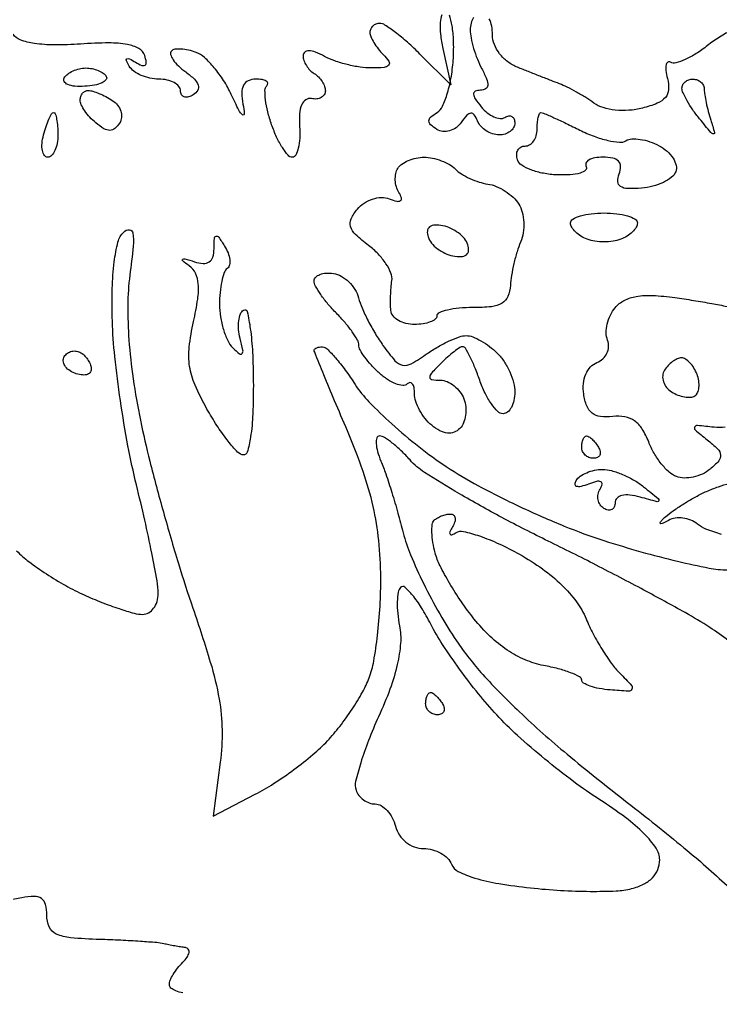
# Model space of a CAD drawing. Extents: x 0 to 102, y 0 to 135.
# Drawn here: x 85.07 to 90.39, y 7.38 to 14.75 of the extents above; entities that cross this region are included whole.
import ezdxf

# ---------------------------------------------------------------- set-up
doc = ezdxf.new("R2010")
doc.units = 0
doc.header["$MEASUREMENT"] = 0

msp = doc.modelspace()

# ---------------------------------------------------------------- linework, layer by layer
for points in [[(88.276575, 14.785909, 0.068235), (88.264083, 14.726479, 0.046833), (88.26608, 14.6384, 0.024466), (88.284142, 14.53005), (88.343928, 14.2551), (88.110128, 14.48775, 0.014466), (88.015252, 14.576848, 0.019096), (87.923544, 14.652059, 0.016771), (87.844145, 14.708164, 0.146439), (87.803264, 14.7204, 0.09149), (87.775371, 14.715253, 0.095847), (87.751662, 14.700519, 0.099505), (87.735797, 14.678542, 0.107137), (87.7302, 14.65272, 0.102712), (87.737032, 14.619811, 0.032763), (87.760021, 14.575099, 0.031128), (87.792868, 14.527361, 0.030136), (87.83172, 14.48352, -0.046362), (87.874014, 14.432561, -0.344284), (87.872156, 14.40315, -0.194117), (87.837055, 14.38571, -0.019417), (87.741558, 14.382, -0.037112), (87.656252, 14.388341, -0.023323), (87.558114, 14.407726, -0.023378), (87.462794, 14.436005, -0.039081), (87.386238, 14.469577, 0.028865), (87.316801, 14.501732, 0.086582), (87.265787, 14.512245, 0.183581), (87.235296, 14.501712, 0.222324), (87.2226, 14.474569, 0.086966), (87.228814, 14.439115, 0.053361), (87.247451, 14.400886, 0.051496), (87.274839, 14.365825, 0.062879), (87.3072, 14.3397, -0.06081), (87.339561, 14.313795, -0.051032), (87.366949, 14.279389, -0.053229), (87.385599, 14.242119, -0.089642), (87.3918, 14.207807, -0.142561), (87.383466, 14.179172, -0.1255), (87.360736, 14.157797, -0.103387), (87.326466, 14.147236, -0.072701), (87.28605, 14.14935, 0.197225), (87.243294, 14.141036, 0.147985), (87.212256, 14.103844, 0.084604), (87.196015, 14.035346, 0.0331), (87.196227, 13.93785, -0.028857), (87.197177, 13.848699, -0.046486), (87.18659, 13.773541, -0.060298), (87.167302, 13.72124, -0.281351), (87.141053, 13.7052, -0.218325), (87.108232, 13.720249, -0.035982), (87.065585, 13.777641, -0.033876), (87.022098, 13.857357, -0.024065), (86.983984, 13.951808, -0.022506), (86.954677, 14.049866, -0.030722), (86.937807, 14.140513, -0.031372), (86.933404, 14.213997, -0.198165), (86.947508, 14.247908, 0.228974), (86.953985, 14.266502, 0.234468), (86.94337, 14.282862, 0.098444), (86.911717, 14.293999, 0.035534), (86.86392, 14.2974, 0.105222), (86.806929, 14.285272, 0.170831), (86.771344, 14.251603, 0.122381), (86.757639, 14.193364, 0.042719), (86.76611, 14.10705, -0.025215), (86.77597, 14.033234, -0.665878), (86.762988, 14.026505, -0.103219), (86.735605, 14.06118, -0.006256), (86.677681, 14.181029, 0.032685), (86.61979, 14.286234, 0.03195), (86.548283, 14.383842, 0.033635), (86.474424, 14.461025, 0.093711), (86.410883, 14.50027, 0.035425), (86.352788, 14.51796, 0.043286), (86.296551, 14.525785, 0.048863), (86.249799, 14.523636, 0.161849), (86.222617, 14.510017, 0.282346), (86.216511, 14.484517, 0.072625), (86.236159, 14.444892, 0.052206), (86.276128, 14.398358, 0.031377), (86.332142, 14.351739, -0.033286), (86.3977, 14.296753, -0.122399), (86.42636, 14.251318, -0.213086), (86.422442, 14.212553, -0.124791), (86.389416, 14.178421, -0.069159), (86.352131, 14.161972, -0.143563), (86.320616, 14.162218, -0.190197), (86.299857, 14.178627, -0.132266), (86.292, 14.207807, 0.177572), (86.279462, 14.241999, 0.092354), (86.243764, 14.271082, 0.072446), (86.190618, 14.290773, 0.052595), (86.127793, 14.2974, -0.05367), (86.060504, 14.304644, -0.048982), (85.99409, 14.326091, -0.052221), (85.938274, 14.357649, -0.099901), (85.903221, 14.395071, -0.029313), (85.881338, 14.435612, -0.377372), (85.88581, 14.450856, -0.264656), (85.905012, 14.451745, -0.020611), (85.951504, 14.425595, 0.039554), (85.998105, 14.401659, 0.261936), (86.023141, 14.404599, 0.279944), (86.032522, 14.427062, 0.043406), (86.020704, 14.475974, 0.187377), (85.976543, 14.529015, 0.082117), (85.888966, 14.56021, 0.047187), (85.748766, 14.572017, 0.014006), (85.533573, 14.563772, -0.016604), (85.334815, 14.55719, -0.03644), (85.183149, 14.568273, -0.04869), (85.07568, 14.594926, -0.170838), (85.020999, 14.639037, 0.200593)], [(88.516451, 14.766089, 0.080342), (88.497905, 14.723188, 0.062003), (88.4916, 14.672538, 0.049213), (88.497754, 14.610161, 0.022722), (88.517326, 14.530918, 0.022248), (88.545644, 14.448795, 0.028721), (88.579177, 14.376438, -0.024209), (88.616082, 14.29865, -0.114952), (88.624154, 14.250376, -0.24877), (88.607559, 14.223361, -0.133865), (88.568818, 14.2128, 0.098306), (88.530133, 14.20512, 0.317917), (88.516904, 14.184169, 0.138829), (88.529347, 14.14764, 0.022133), (88.575427, 14.086831, 0.050777), (88.620977, 14.042075, 0.064546), (88.671297, 14.011485, 0.078442), (88.71851, 13.998888, 0.165938), (88.754986, 14.007224, -0.096707), (88.783597, 14.018019, -0.174428), (88.807965, 14.013649, -0.171182), (88.824268, 13.994639, -0.09272), (88.83, 13.963993, -0.132785), (88.820764, 13.929827, -0.100542), (88.794794, 13.900718, -0.087712), (88.755947, 13.881134, -0.073123), (88.71015, 13.8744, -0.080037), (88.661126, 13.882298, -0.064268), (88.612901, 13.905464, -0.065096), (88.572741, 13.939719, -0.087504), (88.547391, 13.98015, 0.053902), (88.522217, 14.026989, 0.270517), (88.49636, 14.03921, 0.191908), (88.466008, 14.023943, 0.028755), (88.422899, 13.969311, -0.081708), (88.383806, 13.929285, -0.089053), (88.335041, 13.905337, -0.095777), (88.284008, 13.90084, -0.113101), (88.238226, 13.916436, -0.04135), (88.190733, 13.95152, -0.218724), (88.177836, 13.980304, -0.215167), (88.191187, 14.009165, -0.040037), (88.239434, 14.04461, 0.148406), (88.281016, 14.091776, 0.034011), (88.318861, 14.192349, 0.032282), (88.348187, 14.319097, 0.026622), (88.363365, 14.457035, 0.021442), (88.365164, 14.590414, 0.035137), (88.35393, 14.702785, 0.039932), (88.333255, 14.783855, 0.320679)], [(90.483202, 14.671036, 0.026866), (90.384436, 14.616669, 0.027405), (90.29275, 14.552353, -0.025372), (90.206057, 14.491011, -0.035118), (90.122256, 14.445791, -0.037846), (90.051505, 14.420046, -0.209721), (90.012346, 14.425569, 0.283139), (89.991356, 14.425606, 0.211518), (89.977904, 14.406102, 0.080882), (89.976784, 14.362193, 0.029977), (89.988853, 14.301353, -0.078429), (89.99712, 14.218334, -0.16304), (89.973233, 14.158621, -0.121249), (89.911619, 14.114102, -0.034634), (89.79867, 14.077279, -0.043463), (89.696031, 14.060817, -0.044438), (89.592866, 14.062535, -0.047889), (89.500417, 14.081389, -0.082493), (89.430256, 14.116281, 0.0173), (89.369331, 14.157207, 0.011897), (89.297666, 14.199497, 0.012008), (89.226664, 14.236943, 0.023817), (89.1684, 14.262521, -0.001423), (89.106476, 14.286461, -0.000589), (89.022862, 14.319173, -0.000583), (88.933318, 14.354447, -0.000751), (88.85115, 14.387069, -0.066978), (88.776113, 14.429356, -0.066875), (88.714879, 14.489993, -0.070757), (88.674601, 14.561086, -0.093821), (88.6608, 14.633986, 0.047499), (88.654568, 14.699437, 0.067488), (88.635949, 14.754765, 0.087651)], [(85.0476, 10.718551, 0.036032), (85.141556, 10.636775, 0.016647), (85.27433, 10.543804, 0.016391), (85.421003, 10.454923, 0.021879), (85.559939, 10.38465, 0.012227), (85.693966, 10.327973, 0.013645), (85.825826, 10.28009, 0.013031), (85.939919, 10.245423, 0.067332), (86.005139, 10.2366, 0.132933), (86.050008, 10.248744, 0.100533), (86.088237, 10.282888, 0.087662), (86.113957, 10.333964, 0.073036), (86.1228, 10.394178, 0.044186), (86.114288, 10.490309, 0.005209), (86.074322, 10.701478, 0.006202), (86.020962, 10.951987, 0.005045), (85.95777, 11.219028, -0.014405), (85.893256, 11.516383, -0.009701), (85.836043, 11.859055, -0.009777), (85.793576, 12.19302, -0.019072), (85.775124, 12.460825, -0.013669), (85.7743, 12.709711, -0.02547), (85.789397, 12.910769, -0.029382), (85.817564, 13.061595, -0.137565), (85.860772, 13.137625, -0.205401), (85.904314, 13.154786, -0.364935), (85.931258, 13.130694, -0.060853), (85.933245, 13.030482, -0.007253), (85.907459, 12.809626, 0.031181), (85.891906, 12.58258, 0.019838), (85.900812, 12.317744, 0.017995), (85.933016, 12.0242, 0.014261), (85.988204, 11.709826, 0.011512), (86.059418, 11.399136, 0.00597), (86.161869, 11.014452, 0.005932), (86.276587, 10.621564, 0.008977), (86.386571, 10.28278, -0.009533), (86.518508, 9.874827, -0.02959), (86.585696, 9.593666, -0.040589), (86.607819, 9.359698, -0.036272), (86.593338, 9.116091), (86.53906, 8.706923), (86.85968, 8.871813, 0.0247), (86.999, 8.952399, 0.015777), (87.152878, 9.058884, 0.015851), (87.297451, 9.173093, 0.0283), (87.407568, 9.277102, 0.024893), (87.501178, 9.386551, 0.018094), (87.594508, 9.516842, 0.018357), (87.674226, 9.647245, 0.037705), (87.724818, 9.755657, 0.047132), (87.759389, 9.88202, 0.014548), (87.787695, 10.077559, 0.01441), (87.806776, 10.299263, 0.015353), (87.812511, 10.517057, 0.024629), (87.797483, 10.797059, 0.030342), (87.75491, 11.055063, 0.028017), (87.678112, 11.321919, 0.01672), (87.558711, 11.63006, -0.00135), (87.462299, 11.857835, -0.00214), (87.381081, 12.053507, -0.000468), (87.310685, 12.22564, -0.097123), (87.3072, 12.24341, -0.240644), (87.311781, 12.252377, -0.071321), (87.325838, 12.259763, -0.054155), (87.346347, 12.264633, -0.035383), (87.37065, 12.265953, -0.195011), (87.404635, 12.251516, -0.017263), (87.469386, 12.181927, -0.020545), (87.542732, 12.090066, -0.014531), (87.617672, 11.981379, 0.048589), (87.722732, 11.849229, 0.017251), (87.896675, 11.681402, 0.016933), (88.101568, 11.509123, 0.01913), (88.309687, 11.358327, 0.024669), (88.553667, 11.212264, 0.012839), (88.870862, 11.053354, 0.012737), (89.205594, 10.90656, 0.018952), (89.506088, 10.796901, 0.009525), (89.787703, 10.711954, 0.010317), (90.064979, 10.640183, 0.009878), (90.304719, 10.588359, 0.048322), (90.442624, 10.575, -0.03127)], [(90.427643, 11.656914, -0.062721), (90.342645, 11.656242, 0.006158), (90.216406, 11.669554, 0.297897), (90.194963, 11.658218, 0.357965), (90.198976, 11.636421, 0.007478), (90.290288, 11.56163, -0.024721), (90.370493, 11.491179, -0.177201), (90.392549, 11.445504, -0.210884), (90.377965, 11.400985, -0.036471), (90.312516, 11.338073, -0.065604), (90.254433, 11.30152, -0.054254), (90.185024, 11.278343, -0.056239), (90.115315, 11.271242, -0.089126), (90.056508, 11.282467, -0.092916), (90.001166, 11.316528, -0.039714), (89.941429, 11.380088, -0.037515), (89.886792, 11.459948, -0.040448), (89.846247, 11.545145, 0.048805), (89.797865, 11.64259, 0.100059), (89.739506, 11.704257, 0.110984), (89.666112, 11.734635, 0.069575), (89.572841, 11.737663, -0.055963), (89.479875, 11.738159, -0.136276), (89.416977, 11.763868, -0.136745), (89.376474, 11.818258, -0.056514), (89.35309, 11.907828, -0.059547), (89.351218, 11.987459, -0.075227), (89.36911, 12.058834, -0.086199), (89.404404, 12.11417, -0.11669), (89.453225, 12.14748, 0.093806), (89.498356, 12.175366, 0.096561), (89.529629, 12.217568, 0.099076), (89.54225, 12.267475, 0.104529), (89.534293, 12.317379, -0.093245), (89.524165, 12.372894, -0.056058), (89.53204, 12.439608, -0.053514), (89.555507, 12.506709, -0.062425), (89.591813, 12.563598, -0.101632), (89.660322, 12.618491, -0.076632), (89.752136, 12.648914, -0.054495), (89.876219, 12.656135, -0.021961), (90.045428, 12.640067, -0.004851), (90.187451, 12.61885, -0.005284), (90.325039, 12.595436, -0.004974), (90.442384, 12.572981, -0.025828)], [(90.450734, 10.039331, 0.014526), (90.3105, 10.136959, 0.017687), (90.123665, 10.249903, 0.004418), (89.810567, 10.420758, 0.004509), (89.448703, 10.609919, 0.00452), (89.0838, 10.792356, -0.008585), (88.73187, 10.971897, -0.010464), (88.409097, 11.152376, -0.009124), (88.144841, 11.314035, -0.069714), (88.034338, 11.408339, 0.019806), (87.967527, 11.47797, 0.024799), (87.900051, 11.536778, 0.024262), (87.840084, 11.579477, 0.143536), (87.803502, 11.5902, 0.324903), (87.783154, 11.575417, 0.092229), (87.777764, 11.534285, 0.056289), (87.788062, 11.472865, 0.029717), (87.813725, 11.39985, -0.017712), (87.850507, 11.302716, -0.006311), (87.896324, 11.161603, -0.006253), (87.94275, 11.005355, -0.007339), (87.982717, 10.856096, 0.037404), (88.038772, 10.68792, 0.015415), (88.138361, 10.469235, 0.015151), (88.260073, 10.240201, 0.01883), (88.387456, 10.035394, 0.035648), (88.586713, 9.781464, 0.019206), (88.865201, 9.497128, 0.015849), (89.226632, 9.176474, 0.008931), (89.683986, 8.80955, -0.007855), (90.114039, 8.466048, -0.015684), (90.441027, 8.17865, -0.017675)], [(90.39992, 10.843998, -0.020246), (90.281347, 10.883542, -0.082772), (90.216, 10.921616, 0.076315), (90.165922, 10.951661, 0.065543), (90.106451, 10.9673, 0.067722), (90.046988, 10.966766, 0.095049), (89.996956, 10.94942, -0.016734), (89.957421, 10.928342, -0.142921), (89.937851, 10.924934, -0.540685), (89.933712, 10.933124, -0.053085), (89.949452, 10.954738, -0.046212), (89.985631, 10.987969, -0.012087), (90.049561, 11.03423, -0.012176), (90.125261, 11.083598, -0.012187), (90.203252, 11.129207, -0.02287), (90.286014, 11.170114, -0.019925), (90.376021, 11.205385, -0.020399), (90.460057, 11.230723, -0.054259)], [(86.31032, 7.365151, -0.057755), (86.256394, 7.380081, -0.075924), (86.219633, 7.401969, -0.224197), (86.2074, 7.42788, -0.102712), (86.214232, 7.460789, -0.032763), (86.237221, 7.5055, -0.031128), (86.270068, 7.553239, -0.030136), (86.30892, 7.59708, 0.043323), (86.342259, 7.636757, 0.106498), (86.35701, 7.671645, 0.208355), (86.351528, 7.695818, 0.20691), (86.33007, 7.708359, -0.008932), (86.293197, 7.713506, -0.004973), (86.248457, 7.721024, -0.004958), (86.203325, 7.729534, -0.008002), (86.1651, 7.737773, 0.03645), (86.111771, 7.746128, 0.003938), (85.987308, 7.75544, 0.004819), (85.838719, 7.763942, 0.003866), (85.67865, 7.770314, -0.013329), (85.457191, 7.783331, -0.086061), (85.349303, 7.811693, -0.180794), (85.296069, 7.865044, -0.107051), (85.2768, 7.954012, 0.057687), (85.267292, 8.036152, 0.185475), (85.236872, 8.080877, 0.161686), (85.181061, 8.097298, 0.041547), (85.08645, 8.086129, -0.017717), (84.978284, 8.068105, -0.003491)]]:
    msp.add_lwpolyline(points, format="xyb")
for points in [[(85.5729, 14.382, -0.04925), (85.620528, 14.377297, -0.04735), (85.666978, 14.363362, -0.051099), (85.705551, 14.342876, -0.107248), (85.728989, 14.31855, -0.32091), (85.727283, 14.293479, -0.112715), (85.697077, 14.270165, -0.062393), (85.640386, 14.252117, -0.03093), (85.565342, 14.242934, -0.034367), (85.490748, 14.243591, -0.077301), (85.435826, 14.256555, -0.158381), (85.409291, 14.278916, -0.284841), (85.409253, 14.306384, -0.093473), (85.435693, 14.335342, -0.052942), (85.476601, 14.359788, -0.050312), (85.524712, 14.376391, -0.058005)], [(90.1836, 14.2974, -0.090658), (90.215898, 14.291495, -0.095575), (90.243349, 14.274581, -0.099646), (90.261717, 14.249356, -0.108102), (90.2682, 14.219719, 0.040072), (90.271422, 14.179586, 0.012058), (90.282654, 14.119335, 0.012001), (90.29857, 14.052098, 0.012756), (90.317406, 13.987069, -0.00647), (90.346226, 13.892059, -0.533799), (90.337908, 13.882164, -0.194068), (90.318199, 13.892734, -0.002861), (90.232806, 13.99632, -0.018662), (90.181582, 14.06421, -0.021784), (90.138306, 14.132401, -0.021396), (90.107089, 14.192487, -0.109527), (90.099, 14.22897, -0.122851), (90.105511, 14.255068, -0.100768), (90.123851, 14.277299, -0.091028), (90.151284, 14.292234, -0.07942)], [(85.59405, 14.211505, -0.072407), (85.626199, 14.206152, -0.021465), (85.673109, 14.188897, -0.021051), (85.724795, 14.164724, -0.021262), (85.774089, 14.136363, -0.082055), (85.814031, 14.100737, -0.091351), (85.838607, 14.055373, -0.099438), (85.844193, 14.007468, -0.118406), (85.830007, 13.964351, -0.076691), (85.794424, 13.922671, -0.180952), (85.756666, 13.908759, -0.135887), (85.711289, 13.921568, -0.036888), (85.649968, 13.965251, -0.033484), (85.604289, 14.008638, -0.035275), (85.565664, 14.057025, -0.037707), (85.53873, 14.103231, -0.113581), (85.5306, 14.138559, -0.084459), (85.535407, 14.166812, -0.094998), (85.549238, 14.190611, -0.102755), (85.569851, 14.206285, -0.116963)], [(85.328967, 14.0436, -0.326917), (85.341627, 14.034332, -0.029396), (85.351873, 13.993897, -0.029316), (85.359059, 13.939258, -0.018041), (85.3614, 13.8744, -0.043375), (85.35577, 13.809627, -0.063112), (85.338875, 13.754903, -0.082769), (85.314033, 13.717853, -0.206609), (85.28472, 13.7052, -0.24384), (85.259017, 13.718528, -0.106581), (85.243563, 13.754903, -0.070464), (85.240899, 13.809569, -0.040966), (85.252287, 13.8744, -0.016817), (85.271594, 13.939236, -0.025621), (85.293064, 13.993897, -0.023188), (85.313987, 14.034898, -0.269386)], [(89.028502, 14.0436, -0.102844), (89.048585, 14.039425, -0.003088), (89.127252, 14.004661, -0.006011), (89.219583, 13.961834, -0.004102), (89.323525, 13.911041, 0.026176), (89.431411, 13.864099, 0.032827), (89.535844, 13.832659, 0.034647), (89.623882, 13.818674, 0.161851), (89.673174, 13.830354, -0.127637), (89.71721, 13.84396, -0.048872), (89.78174, 13.840608, -0.044328), (89.854494, 13.822946, -0.041183), (89.924901, 13.792422, -0.057258), (89.986008, 13.750095, -0.070035), (90.031311, 13.697472, -0.08349), (90.054592, 13.643066, -0.152198), (90.051514, 13.595293, -0.135456), (90.020176, 13.552821, -0.054019), (89.958262, 13.514183, -0.048231), (89.878511, 13.484747, -0.043685), (89.791892, 13.469889, -0.026656), (89.687149, 13.466821, -0.137101), (89.632145, 13.483627, -0.250525), (89.611816, 13.519902, -0.096873), (89.622072, 13.578505, 0.088116), (89.632934, 13.634792, 0.198843), (89.61721, 13.674423, 0.153161), (89.5737, 13.697999, 0.048187), (89.499152, 13.7052, 0.041039), (89.436508, 13.70005, 0.088957), (89.39115, 13.683928, 0.166065), (89.370176, 13.660144, 0.241317), (89.37237, 13.632784, -0.379938), (89.367729, 13.606166, -0.100335), (89.325856, 13.584791, -0.052944), (89.25013, 13.572087, -0.025185), (89.151177, 13.571092, -0.035978), (89.046835, 13.58285, -0.045132), (88.953168, 13.609213, -0.051745), (88.882222, 13.645068, -0.171065), (88.850564, 13.685807, -0.082261), (88.844252, 13.725527, -0.124318), (88.853005, 13.759252, -0.143516), (88.875398, 13.781602, -0.125486), (88.90755, 13.7898, 0.137303), (88.9425, 13.799582, 0.100211), (88.972278, 13.827077, 0.086171), (88.992325, 13.868202, 0.070529), (88.9992, 13.9167, -0.021774), (89.001319, 13.965336, -0.034977), (89.007808, 14.006323, -0.039124), (89.017131, 14.035925, -0.305901)], [(88.141273, 13.7052, -0.052563), (88.2043, 13.698556, -0.038399), (88.271868, 13.678627, -0.039088), (88.333674, 13.6494, -0.066484), (88.379023, 13.614737, 0.057397), (88.424798, 13.578417, 0.030871), (88.488312, 13.544184, 0.030302), (88.558236, 13.5169, 0.041453), (88.624038, 13.501591, -0.063188), (88.689185, 13.483425, -0.043408), (88.757122, 13.447631, -0.043554), (88.81754, 13.400865, -0.065663), (88.860059, 13.349753, -0.079087), (88.886275, 13.288584, -0.050082), (88.897661, 13.211673, -0.048967), (88.893581, 13.131663, -0.063497), (88.873609, 13.061049, 0.026802), (88.846923, 12.987686, 0.016363), (88.822999, 12.898665, 0.016385), (88.805027, 12.808648, 0.027802), (88.796695, 12.7323, -0.086162), (88.777725, 12.649421, -0.161026), (88.733017, 12.598057, -0.107629), (88.651969, 12.571124, -0.02735), (88.51275, 12.563918, 0.022045), (88.407372, 12.559583, 0.035416), (88.318567, 12.545617, 0.039917), (88.254538, 12.525347, 0.305072), (88.2378, 12.500468, -0.234667), (88.225566, 12.475836, -0.071574), (88.188097, 12.455079, -0.054665), (88.133401, 12.440892, -0.036155), (88.0686, 12.4362, -0.059977), (88.003154, 12.444079, -0.073494), (87.946158, 12.467264, -0.087492), (87.906048, 12.501573, -0.149639), (87.889376, 12.54195, -0.020649), (87.886756, 12.591141, -0.010945), (87.887365, 12.652204, -0.010875), (87.89072, 12.714722, -0.016547), (87.896606, 12.768783, 0.132486), (87.889653, 12.825536, 0.04952), (87.851977, 12.897152, 0.044678), (87.793176, 12.970984, 0.040697), (87.72045, 13.035755, -0.025163), (87.621113, 13.118843, -0.13144), (87.583411, 13.178642, -0.188101), (87.587574, 13.237421, -0.062623), (87.634805, 13.311493, -0.074782), (87.686072, 13.357261, -0.066945), (87.750451, 13.388028, -0.070018), (87.817652, 13.399723, -0.10006), (87.877164, 13.389694, 0.028807), (87.934606, 13.371369, 0.20891), (87.962559, 13.3759, 0.344004), (87.969716, 13.396422, 0.056685), (87.950585, 13.437023, -0.068912), (87.931084, 13.481169, -0.057563), (87.922742, 13.531777, -0.059638), (87.926225, 13.580907, -0.091168), (87.9417, 13.6206, -0.102647), (87.972401, 13.653021, -0.051827), (88.021892, 13.680349, -0.048375), (88.081055, 13.698927, -0.051945)], [(89.5068, 13.2822, -0.028177), (89.604044, 13.276715, -0.044188), (89.686046, 13.260008, -0.055036), (89.743515, 13.235759, -0.271801), (89.7606, 13.206651, -0.13875), (89.75141, 13.174173, -0.061199), (89.723323, 13.13899, -0.053891), (89.682243, 13.106635, -0.048303), (89.6337, 13.082406, -0.055611), (89.575841, 13.067306, -0.036064), (89.5068, 13.062319, -0.036064), (89.437759, 13.067306, -0.055611), (89.3799, 13.082406, -0.048303), (89.331357, 13.106635, -0.053891), (89.290277, 13.13899, -0.061199), (89.26219, 13.174173, -0.13875), (89.253, 13.206651, -0.271801), (89.270085, 13.235759, -0.055036), (89.327554, 13.260008, -0.044188), (89.409556, 13.276715, -0.028177)], [(88.284496, 13.18453, 0.05162), (88.222318, 13.190036, 0.158392), (88.182798, 13.176544, 0.215807), (88.165976, 13.145937, 0.100052), (88.171617, 13.09993, 0.094625), (88.1972, 13.054208, 0.055874), (88.242679, 13.010951, 0.053155), (88.299818, 12.976505, 0.061282), (88.360304, 12.95687, 0.05162), (88.422482, 12.951364, 0.158392), (88.462002, 12.964856, 0.215807), (88.478824, 12.995463, 0.100052), (88.473183, 13.04147, 0.094625), (88.4476, 13.087192, 0.055874), (88.402121, 13.130449, 0.053155), (88.344982, 13.164895, 0.061282)], [(86.62723, 13.030633, -0.047674), (86.653044, 12.979641, -0.064223), (86.665583, 12.929505, -0.080506), (86.663751, 12.887764, -0.181862), (86.647084, 12.861433, 0.148587), (86.624233, 12.830032, 0.030229), (86.605427, 12.763027, 0.029419), (86.592428, 12.679498, 0.023893), (86.5881, 12.58897, 0.039279), (86.595552, 12.494258, 0.035138), (86.617774, 12.398177, 0.036882), (86.650324, 12.314569, 0.084697), (86.689117, 12.259533, 0.023336), (86.739835, 12.213116, 0.420485), (86.75964, 12.215134, 0.224045), (86.765982, 12.241939, 0.011822), (86.745196, 12.329865, -0.042004), (86.733228, 12.398833, -0.051916), (86.734263, 12.464009, -0.060865), (86.747117, 12.516262, -0.165754), (86.77108, 12.54522, -0.516011), (86.799029, 12.533345, -0.020152), (86.822004, 12.404139, -0.021172), (86.838759, 12.225164, -0.011431), (86.844989, 12.003838, -0.010993), (86.840889, 11.758392, -0.028076), (86.824052, 11.581361, -0.037373), (86.797801, 11.46702, -0.419055), (86.760389, 11.447697, -0.131874), (86.716219, 11.476581, -0.018329), (86.645697, 11.561545, -0.019933), (86.56828, 11.670847, -0.015708), (86.493085, 11.794882, -0.025653), (86.40258, 11.97651, -0.064607), (86.361535, 12.118204, -0.065953), (86.358445, 12.263931, -0.027633), (86.390897, 12.457911, 0.017707), (86.422908, 12.628393, 0.056407), (86.427245, 12.744002, 0.091045), (86.406146, 12.824353, 0.127911), (86.359012, 12.881136, -0.011387), (86.308729, 12.91907, -0.482323), (86.308695, 12.930821, -0.244067), (86.325668, 12.934193, -0.007141), (86.39775, 12.912136, 0.060365), (86.464351, 12.899282, 0.163869), (86.51027, 12.911242, 0.175911), (86.537582, 12.947704, 0.071554), (86.547095, 13.009905, -0.012257), (86.549777, 13.090107, -0.325779), (86.562621, 13.105739, -0.312933), (86.581986, 13.098595, -0.011724)], [(87.453271, 12.82279, -0.092927), (87.512427, 12.802458, -0.063497), (87.569441, 12.759725, -0.061399), (87.615795, 12.702183, -0.072744), (87.643621, 12.638206, 0.036424), (87.670497, 12.561702, 0.016081), (87.716447, 12.464809, 0.015817), (87.771951, 12.364785, 0.020505), (87.829359, 12.277016, 0.022103), (87.919997, 12.161296, 0.171785), (87.978552, 12.127621, 0.176397), (88.044421, 12.138762, 0.02357), (88.165433, 12.215286, -0.022169), (88.24743, 12.267461, -0.022907), (88.332852, 12.311558, -0.023379), (88.410021, 12.342738, -0.08451), (88.462081, 12.3516, -0.09391), (88.510498, 12.342425, -0.035097), (88.573194, 12.312548, -0.033259), (88.638656, 12.269532, -0.034398), (88.697057, 12.218657, -0.052522), (88.747949, 12.155782, -0.038394), (88.790948, 12.076839, -0.039086), (88.820355, 11.994719, -0.066533), (88.83, 11.922557, -0.052583), (88.823417, 11.860133, -0.072435), (88.803856, 11.807327, -0.092344), (88.774965, 11.771858, -0.177605), (88.740999, 11.7594, -0.198429), (88.700856, 11.775984, -0.044284), (88.652153, 11.833954, -0.039463), (88.603918, 11.916022, -0.029269), (88.563523, 12.0132, 0.013176), (88.526716, 12.110462, 0.020173), (88.489268, 12.192446, 0.015517), (88.454728, 12.255694, 0.266001), (88.434981, 12.267, 0.146524), (88.412609, 12.2603, 0.016986), (88.369407, 12.229723, 0.019266), (88.31954, 12.188698, 0.014614), (88.268014, 12.1401, 0.010915), (88.197409, 12.066342, 0.181463), (88.184943, 12.035377, 0.382549), (88.200203, 12.017516, 0.033265), (88.265006, 12.0132, -0.10114), (88.316412, 12.002694, -0.066812), (88.368403, 11.971768, -0.063401), (88.413076, 11.926076, -0.070386), (88.443022, 11.872153, -0.06545), (88.457474, 11.811977, -0.059108), (88.456635, 11.747927, -0.062633), (88.441407, 11.689815, -0.101349), (88.413359, 11.647319, -0.106154), (88.36856, 11.618358, -0.119625), (88.317783, 11.612017, -0.095986), (88.261106, 11.629876, -0.04906), (88.199085, 11.671824, -0.052103), (88.149156, 11.72291, -0.042524), (88.10693, 11.786682, -0.044157), (88.078044, 11.852854, -0.081012), (88.0686, 11.910759, 0.041922), (88.064706, 11.95712, 0.121811), (88.051978, 11.986402, 0.255273), (88.03335, 11.994688, 0.177842), (88.012015, 11.984815, -0.225806), (87.979208, 11.973165, -0.068493), (87.926546, 11.986035, -0.053499), (87.863976, 12.018878, -0.036341), (87.800515, 12.068427, -0.0233), (87.741213, 12.127347, -0.027578), (87.691106, 12.188441, -0.028154), (87.655278, 12.24367, -0.130529), (87.6456, 12.280112, 0.130685), (87.635541, 12.317942, 0.023237), (87.595897, 12.380303, 0.023738), (87.541179, 12.450779, 0.019437), (87.4764, 12.5208, -0.020923), (87.411626, 12.591235, -0.024961), (87.356902, 12.66295, -0.024917), (87.31752, 12.726886, -0.126227), (87.3072, 12.767114, -0.198075), (87.31862, 12.794811, -0.106516), (87.350108, 12.815279, -0.077445), (87.397357, 12.825328, -0.050223)], [(85.536446, 12.221087, -0.062935), (85.566571, 12.196762, -0.051508), (85.592066, 12.164107, -0.053363), (85.609415, 12.128495, -0.086896), (85.6152, 12.095462, -0.197116), (85.604853, 12.070236, -0.143728), (85.578066, 12.055365, -0.094863), (85.537205, 12.054051, -0.052397), (85.488786, 12.06702, -0.065363), (85.443995, 12.091312, -0.09613), (85.413506, 12.123932, -0.122565), (85.401887, 12.159465, -0.157716), (85.410032, 12.192645, -0.101208), (85.434237, 12.218353, -0.09843), (85.466825, 12.23281, -0.097419), (85.502753, 12.233783, -0.09691)], [(90.094942, 12.1824, 0.107169), (90.063705, 12.175627, 0.051076), (90.028035, 12.15477, 0.047334), (89.993721, 12.124322, 0.049254), (89.966254, 12.088341, 0.118908), (89.952736, 12.047117, 0.10065), (89.95826, 12.00148, 0.092301), (89.982083, 11.958403, 0.082179), (90.020672, 11.924724, 0.046701), (90.068454, 11.901036, 0.049458), (90.1189, 11.887179, 0.054887), (90.164477, 11.884461, 0.12654), (90.197016, 11.894591, 0.15532), (90.217871, 11.918902, 0.075783), (90.228072, 11.958918, 0.0638), (90.226649, 12.00778, 0.052515), (90.213154, 12.058209, 0.046129), (90.189697, 12.10572, 0.052535), (90.158771, 12.145919, 0.059939), (90.125423, 12.17346, 0.143622)], [(89.374907, 11.5902, -0.151918), (89.392735, 11.584655, -0.038439), (89.416614, 11.565349, -0.035638), (89.441743, 11.537983, -0.029505), (89.4645, 11.5056, -0.082592), (89.477741, 11.473274, -0.161196), (89.475109, 11.445851, -0.182303), (89.457221, 11.427623, -0.108972), (89.427193, 11.421, -0.093332), (89.392993, 11.42744, -0.09642), (89.363918, 11.445851, -0.099167), (89.344458, 11.47332, -0.105053), (89.3376, 11.5056, -0.042167), (89.340336, 11.537989, -0.061769), (89.348559, 11.565349, -0.081139), (89.360641, 11.583901, -0.210953)], [(89.495623, 11.3364, -0.06761), (89.564082, 11.3271, -0.032001), (89.648414, 11.297836, -0.030991), (89.734136, 11.255371, -0.038137), (89.80788, 11.20512, -0.002494), (89.91925, 11.115174, -0.31105), (89.924036, 11.098735, -0.395774), (89.910792, 11.091547, -0.003021), (89.78175, 11.126221, 0.037651), (89.703364, 11.141562, 0.085139), (89.643171, 11.138437, 0.141066), (89.605801, 11.117924, 0.199718), (89.5914, 11.083308, -0.102457), (89.584732, 11.051108, -0.178496), (89.566143, 11.031616, -0.166477), (89.538252, 11.028085, -0.087616), (89.50542, 11.041153, -0.107504), (89.477026, 11.068562, -0.09956), (89.461604, 11.106039, -0.095744), (89.461562, 11.147828, -0.091172), (89.476998, 11.187423, 0.079895), (89.492037, 11.223584, 0.365535), (89.482574, 11.242389, 0.16774), (89.450511, 11.244679, 0.026335), (89.389384, 11.224846, -0.030019), (89.333031, 11.207019, -0.134966), (89.298792, 11.20777, -0.342795), (89.287127, 11.224108, -0.128996), (89.295899, 11.252769, -0.103965), (89.326411, 11.284823, -0.051621), (89.375889, 11.311833, -0.048076), (89.435163, 11.3302, -0.051143)], [(88.341493, 10.998, -0.167957), (88.365055, 10.989855, -0.190119), (88.377078, 10.969309, -0.121259), (88.374305, 10.937766, -0.0562), (88.356621, 10.900329, 0.030221), (88.336865, 10.863568, 0.257846), (88.338163, 10.845564, 0.358669), (88.352536, 10.841033, 0.042574), (88.384626, 10.857272, -0.198731), (88.440855, 10.866417, -0.024743), (88.562323, 10.831409, -0.026087), (88.708694, 10.772567, -0.018817), (88.865459, 10.692535, -0.028254), (89.039978, 10.581619, -0.036656), (89.185409, 10.460134, -0.040925), (89.29722, 10.332597, -0.060625), (89.37061, 10.203486, 0.022523), (89.424309, 10.089663, 0.017406), (89.492555, 9.970652, 0.017716), (89.56422, 9.863826, 0.039788), (89.627503, 9.789583, -0.010028), (89.715516, 9.697966, -0.328245), (89.718726, 9.66916, -0.281374), (89.691416, 9.654281, -0.008218), (89.554655, 9.66334, -0.024473), (89.471488, 9.674341, -0.037767), (89.40136, 9.692692, -0.043211), (89.351232, 9.714947, -0.27316), (89.3376, 9.738037, 0.282108), (89.322236, 9.763101, 0.026056), (89.2528, 9.794013, 0.027515), (89.159546, 9.824063, 0.017819), (89.048919, 9.848926, -0.054842), (88.908695, 9.891539, -0.046508), (88.772563, 9.965475, -0.042869), (88.642441, 10.069879, -0.033627), (88.520169, 10.203332, -0.018663), (88.424251, 10.332927, -0.016744), (88.334552, 10.474002, -0.017044), (88.262621, 10.606053, -0.049328), (88.225398, 10.703138, -0.026274), (88.20795, 10.783034, -0.033503), (88.200762, 10.858073, -0.035532), (88.203367, 10.919294, -0.169558), (88.218348, 10.950348, -0.065038), (88.242091, 10.968604, -0.039119), (88.274178, 10.984002, -0.03856), (88.309095, 10.994503, -0.053815)], [(88.19198, 10.162216, 0.01883), (88.121736, 10.286801, 0.033637), (88.0536, 10.382586, 0.040726), (87.995703, 10.442658, 0.39589), (87.963442, 10.441642, 0.157771), (87.944804, 10.40517, 0.032728), (87.937955, 10.332554, 0.031383), (87.940994, 10.243552, 0.025134), (87.955058, 10.148661, -0.069498), (87.962733, 10.01788, -0.03677), (87.937818, 9.85701, -0.030955), (87.882318, 9.670381, -0.0196), (87.795956, 9.460365, 0.014137), (87.719429, 9.279897, 0.018514), (87.660413, 9.110788, 0.016251), (87.621698, 8.96883, 0.139774), (87.624561, 8.903817, 0.086101), (87.646234, 8.863527, 0.069427), (87.681685, 8.829366, 0.069635), (87.725014, 8.806301, 0.087758), (87.769683, 8.7984, -0.136083), (87.815035, 8.785824, -0.072788), (87.860356, 8.748697, -0.063732), (87.898804, 8.693903, -0.057258), (87.923913, 8.6292, 0.081579), (87.953595, 8.562478, 0.079305), (88.003294, 8.50801, 0.080513), (88.066737, 8.472341, 0.088103), (88.136229, 8.46, -0.065637), (88.203911, 8.451077, -0.06195), (88.268407, 8.424873, -0.06646), (88.320151, 8.386155, -0.107736), (88.350185, 8.340419, 0.191942), (88.40111, 8.285279, 0.038981), (88.527707, 8.236479, 0.031255), (88.709636, 8.194359, 0.014585), (88.949525, 8.161568, 0.012229), (89.177066, 8.142815, 0.012583), (89.403091, 8.135443, 0.012397), (89.599048, 8.138843, 0.050984), (89.716389, 8.155861, 0.053925), (89.807197, 8.189385, 0.084173), (89.874426, 8.238335, 0.097096), (89.915426, 8.300925, 0.096883), (89.9298, 8.374412, 0.149948), (89.902539, 8.463269, 0.047215), (89.813104, 8.571694, 0.036402), (89.671259, 8.694591, 0.018023), (89.475237, 8.830181, -0.018132), (89.277296, 8.967161, -0.011701), (89.057856, 9.13924, -0.011765), (88.850933, 9.317797, -0.021665), (88.692687, 9.473967, -0.017525), (88.554472, 9.633595, -0.012409), (88.41031, 9.821755, -0.012546), (88.281418, 10.008604, -0.025763)], [(88.190507, 9.6444, -0.151918), (88.208335, 9.638855, -0.038439), (88.232214, 9.619549, -0.035638), (88.257343, 9.592183, -0.029505), (88.2801, 9.5598, -0.082592), (88.293341, 9.527474, -0.161196), (88.290709, 9.500051, -0.182303), (88.272821, 9.481823, -0.108972), (88.242793, 9.4752, -0.093332), (88.208593, 9.48164, -0.09642), (88.179518, 9.500051, -0.099167), (88.160058, 9.52752, -0.105053), (88.1532, 9.5598, -0.042167), (88.155936, 9.592189, -0.061769), (88.164159, 9.619549, -0.081139), (88.176241, 9.638101, -0.210953)]]:
    msp.add_lwpolyline(points, format="xyb", close=True)

doc.saveas('drawing.dxf')
